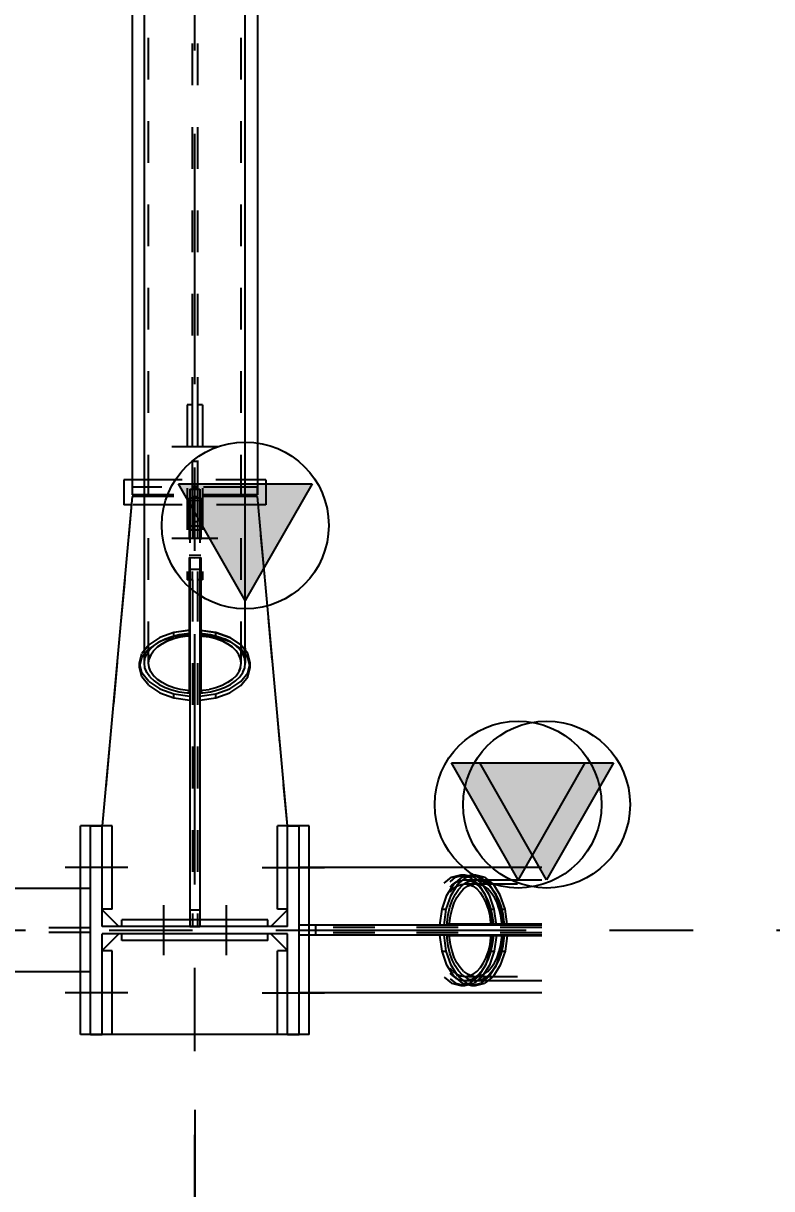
# Model space of a CAD drawing. Header units: millimetres. Extents: x 0 to 594, y 0 to 420.
# Drawn here: x 549.89 to 558.86, y 161.18 to 175.16 of the extents above; entities that cross this region are included whole.
import ezdxf

# ---------------------------------------------------------------- set-up
doc = ezdxf.new("R2010")
doc.units = ezdxf.units.MM
doc.header["$MEASUREMENT"] = 0
for name, pattern in [('XKITLINE00', [0]), ('XKITLINE02', [4, 2, -2]), ('XKITLINE03', [6, 3, -1, 1, -1]), ('XKITLINE04', [3, 0.5, -0.5, 0.5, -0.5, 0.5, -0.5])]:
    doc.linetypes.add(name, pattern=pattern)
for name, color, linetype in [('dimension', 7, 'Continuous'), ('grid', 7, 'Continuous'), ('part1', 7, 'Continuous')]:
    doc.layers.add(name, color=color, linetype=linetype)
doc.styles.add('STYLE_1', font='arial.ttf', dxfattribs={"height": 0.2})

# ---------------------------------------------------------------- blocks, each defined once
blk = doc.blocks.new('*D3196')
at = {"layer": 'dimension', "color": 1, "linetype": 'XKITLINE00'}
for p, q in [((1705.377, 1704.627), (1705.377, 1693.638)), ((1718.377, 1701.281), (1718.377, 1693.638)), ((1705.999, 1696.02), (1704.755, 1694.776)), ((1718.999, 1696.02), (1717.755, 1694.776)), ((1705.377, 1695.398), (1718.377, 1695.398))]:
    blk.add_line(p, q, dxfattribs=at)
at = {"layer": 'dimension', "color": 1, "style": 'STYLE_1', "width": 0.9}
blk.add_text('1300', height=2.2, dxfattribs=at).set_placement((1708.614, 1696.438))
blk = doc.blocks.new('*D3197')
at = {"layer": 'grid', "color": 4, "linetype": 'XKITLINE03'}
blk.add_line((1718.377, 1691.981), (1718.377, 1751.123), dxfattribs=at)
blk = doc.blocks.new('*D3198')
at = {"layer": 'grid', "color": 4, "linetype": 'XKITLINE03'}
blk.add_line((1677.349, 1703.434), (1732.535, 1703.434), dxfattribs=at)
blk = doc.blocks.new('*D3201')
at = {"layer": 'part1', "color": 2, "linetype": 'XKITLINE04'}
for p, q in [((1717.127, 1704.684), (1717.267, 1704.684)), ((1717.127, 1702.184), (1717.127, 1704.684)), ((1717.267, 1703.479), (1717.267, 1704.684)), ((1719.487, 1703.479), (1719.487, 1704.684)), ((1719.487, 1704.684), (1719.627, 1704.684)), ((1719.627, 1702.184), (1719.627, 1704.684)), ((1719.487, 1703.479), (1717.267, 1703.479)), ((1717.267, 1702.184), (1717.267, 1703.389)), ((1719.487, 1703.389), (1717.267, 1703.389)), ((1719.487, 1702.184), (1719.487, 1703.389)), ((1717.127, 1702.184), (1717.267, 1702.184)), ((1719.487, 1702.184), (1719.627, 1702.184))]:
    blk.add_line(p, q, dxfattribs=at)
blk = doc.blocks.new('*D3235')
at = {"layer": 'part1', "color": 2, "linetype": 'XKITLINE04'}
for p, q in [((1717.627, 1734.464), (1717.627, 1708.654)), ((1719.127, 1734.374), (1719.127, 1708.744)), ((1718.345, 1734.064), (1718.345, 1708.734)), ((1718.41, 1734.064), (1718.41, 1708.734)), ((1718.41, 1709.054), (1718.345, 1709.054)), ((1718.982, 1708.744), (1717.772, 1708.744)), ((1718.41, 1708.754), (1718.345, 1708.754)), ((1718.41, 1708.734), (1718.345, 1708.734)), ((1719.127, 1708.734), (1719.127, 1708.744)), ((1719.127, 1708.654), (1719.127, 1708.734)), ((1719.127, 1708.654), (1717.627, 1708.654)), ((1718.982, 1708.654), (1718.41, 1708.654))]:
    blk.add_line(p, q, dxfattribs=at)
at = {"layer": 'part1', "color": 0, "linetype": 'XKITLINE00'}
for p, q in [((1717.627, 1734.464), (1717.627, 1708.654)), ((1719.127, 1734.464), (1719.127, 1708.654)), ((1717.772, 1708.744), (1717.627, 1708.744)), ((1719.127, 1708.744), (1718.982, 1708.744)), ((1717.772, 1708.654), (1717.627, 1708.654)), ((1719.127, 1708.654), (1718.982, 1708.654))]:
    blk.add_line(p, q, dxfattribs=at)
blk = doc.blocks.new('*D3236')
at = {"layer": 'part1', "color": 0, "linetype": 'XKITLINE00'}
for p, q in [((1718.102, 1719.888), (1718.19, 1719.949)), ((1718.19, 1719.949), (1718.282, 1719.986)), ((1718.206, 1719.869), (1718.29, 1719.903)), ((1718.282, 1719.986), (1718.377, 1719.999)), ((1718.29, 1719.903), (1718.377, 1719.915)), ((1718.377, 1719.999), (1718.472, 1719.986)), ((1718.377, 1719.915), (1718.464, 1719.903)), ((1718.464, 1719.903), (1718.549, 1719.869)), ((1718.472, 1719.986), (1718.564, 1719.949)), ((1718.564, 1719.949), (1718.652, 1719.888)), ((1717.949, 1719.701), (1718.021, 1719.805)), ((1718.021, 1719.805), (1718.102, 1719.888)), ((1718.051, 1719.737), (1718.125, 1719.813)), ((1718.125, 1719.813), (1718.206, 1719.869)), ((1718.549, 1719.869), (1718.629, 1719.813)), ((1718.703, 1719.737), (1718.629, 1719.813)), ((1718.733, 1719.805), (1718.652, 1719.888)), ((1718.805, 1719.701), (1718.733, 1719.805)), ((1717.888, 1719.58), (1717.949, 1719.701)), ((1717.928, 1719.53), (1717.985, 1719.641)), ((1717.985, 1719.641), (1718.051, 1719.737)), ((1718.769, 1719.641), (1718.703, 1719.737)), ((1718.826, 1719.53), (1718.769, 1719.641)), ((1718.866, 1719.58), (1718.805, 1719.701)), ((1717.838, 1719.443), (1717.888, 1719.58)), ((1717.883, 1719.405), (1717.928, 1719.53)), ((1718.872, 1719.405), (1718.826, 1719.53)), ((1718.916, 1719.443), (1718.866, 1719.58)), ((1717.802, 1719.296), (1717.838, 1719.443)), ((1717.849, 1719.27), (1717.883, 1719.405)), ((1718.905, 1719.27), (1718.872, 1719.405)), ((1718.952, 1719.296), (1718.916, 1719.443)), ((1717.779, 1719.141), (1717.802, 1719.296)), ((1717.829, 1719.128), (1717.849, 1719.27)), ((1718.925, 1719.128), (1718.905, 1719.27)), ((1718.975, 1719.141), (1718.952, 1719.296)), ((1717.772, 1718.982), (1717.779, 1719.141)), ((1717.822, 1718.982), (1717.829, 1719.128)), ((1718.932, 1718.982), (1718.925, 1719.128)), ((1718.982, 1718.982), (1718.975, 1719.141)), ((1717.772, 1706.635), (1717.772, 1718.982)), ((1717.779, 1718.822), (1717.772, 1718.982)), ((1717.829, 1718.836), (1717.822, 1718.982)), ((1718.925, 1718.836), (1718.932, 1718.982)), ((1718.975, 1718.822), (1718.982, 1718.982)), ((1718.982, 1706.635), (1718.982, 1718.982)), ((1717.802, 1718.667), (1717.779, 1718.822)), ((1717.849, 1718.693), (1717.829, 1718.836)), ((1718.905, 1718.693), (1718.925, 1718.836)), ((1718.952, 1718.667), (1718.975, 1718.822)), ((1717.838, 1718.52), (1717.802, 1718.667)), ((1717.883, 1718.558), (1717.849, 1718.693)), ((1718.872, 1718.558), (1718.905, 1718.693)), ((1718.916, 1718.52), (1718.952, 1718.667)), ((1717.888, 1718.384), (1717.838, 1718.52)), ((1717.928, 1718.433), (1717.883, 1718.558)), ((1718.982, 1717.227), (1718.182, 1718.627)), ((1718.182, 1718.627), (1719.782, 1718.627)), ((1718.826, 1718.433), (1718.872, 1718.558)), ((1718.866, 1718.384), (1718.916, 1718.52)), ((1719.782, 1718.627), (1718.982, 1717.227)), ((1717.949, 1718.262), (1717.888, 1718.384)), ((1717.985, 1718.322), (1717.928, 1718.433)), ((1718.769, 1718.322), (1718.826, 1718.433)), ((1718.805, 1718.262), (1718.866, 1718.384)), ((1718.021, 1718.158), (1717.949, 1718.262)), ((1718.051, 1718.226), (1717.985, 1718.322)), ((1718.125, 1718.15), (1718.051, 1718.226)), ((1718.629, 1718.15), (1718.703, 1718.226)), ((1718.703, 1718.226), (1718.769, 1718.322)), ((1718.733, 1718.158), (1718.805, 1718.262)), ((1718.102, 1718.075), (1718.021, 1718.158)), ((1718.125, 1718.15), (1718.206, 1718.094)), ((1718.206, 1718.094), (1718.29, 1718.06)), ((1718.464, 1718.06), (1718.549, 1718.094)), ((1718.549, 1718.094), (1718.629, 1718.15)), ((1718.652, 1718.075), (1718.733, 1718.158)), ((1718.102, 1718.075), (1718.19, 1718.014)), ((1718.19, 1718.014), (1718.282, 1717.977)), ((1718.282, 1717.977), (1718.377, 1717.964)), ((1718.29, 1718.06), (1718.377, 1718.048)), ((1718.377, 1718.048), (1718.464, 1718.06)), ((1718.377, 1717.964), (1718.472, 1717.977)), ((1718.472, 1717.977), (1718.564, 1718.014)), ((1718.564, 1718.014), (1718.652, 1718.075)), ((1718.307, 1707.903), (1718.377, 1707.899)), ((1718.307, 1707.903), (1718.307, 1706.279)), ((1718.377, 1707.899), (1718.447, 1707.903)), ((1718.447, 1707.903), (1718.447, 1706.279)), ((1717.779, 1706.579), (1717.772, 1706.635)), ((1718.975, 1706.579), (1718.982, 1706.635)), ((1717.802, 1706.524), (1717.779, 1706.579)), ((1717.838, 1706.472), (1717.802, 1706.524)), ((1718.916, 1706.472), (1718.952, 1706.524)), ((1718.952, 1706.524), (1718.975, 1706.579)), ((1717.838, 1706.472), (1717.888, 1706.424)), ((1717.888, 1706.424), (1717.949, 1706.381)), ((1717.949, 1706.381), (1718.021, 1706.344)), ((1718.021, 1706.344), (1718.102, 1706.315)), ((1718.652, 1706.315), (1718.733, 1706.344)), ((1718.733, 1706.344), (1718.805, 1706.381)), ((1718.805, 1706.381), (1718.866, 1706.424)), ((1718.866, 1706.424), (1718.916, 1706.472)), ((1718.102, 1706.315), (1718.19, 1706.293)), ((1718.19, 1706.293), (1718.282, 1706.28)), ((1718.282, 1706.28), (1718.307, 1706.279)), ((1718.447, 1706.279), (1718.472, 1706.28)), ((1718.472, 1706.28), (1718.564, 1706.293)), ((1718.564, 1706.293), (1718.652, 1706.315))]:
    blk.add_line(p, q, dxfattribs=at)
at = {"layer": 'part1', "color": 2, "linetype": 'XKITLINE04'}
for p, q in [((1717.822, 1706.635), (1717.822, 1718.982)), ((1718.932, 1706.635), (1718.932, 1718.982)), ((1718.307, 1708.616), (1718.377, 1708.619)), ((1718.307, 1708.616), (1718.307, 1707.903)), ((1718.307, 1708.586), (1718.377, 1708.589)), ((1718.377, 1708.619), (1718.447, 1708.616)), ((1718.377, 1708.589), (1718.447, 1708.586)), ((1718.447, 1708.616), (1718.447, 1707.903)), ((1718.307, 1707.932), (1718.377, 1707.929)), ((1718.377, 1707.929), (1718.447, 1707.932)), ((1717.949, 1706.89), (1718.021, 1706.926)), ((1718.051, 1706.902), (1717.985, 1706.868)), ((1718.021, 1706.926), (1718.102, 1706.956)), ((1718.125, 1706.929), (1718.051, 1706.902)), ((1718.102, 1706.956), (1718.19, 1706.977)), ((1718.206, 1706.949), (1718.125, 1706.929)), ((1718.19, 1706.977), (1718.282, 1706.99)), ((1718.29, 1706.961), (1718.206, 1706.949)), ((1718.282, 1706.99), (1718.307, 1706.992)), ((1718.29, 1706.961), (1718.307, 1706.962)), ((1718.447, 1706.992), (1718.472, 1706.99)), ((1718.447, 1706.962), (1718.464, 1706.961)), ((1718.464, 1706.961), (1718.472, 1706.96)), ((1718.472, 1706.99), (1718.564, 1706.977)), ((1718.472, 1706.96), (1718.549, 1706.949)), ((1718.629, 1706.929), (1718.549, 1706.949)), ((1718.564, 1706.977), (1718.652, 1706.956)), ((1718.703, 1706.902), (1718.629, 1706.929)), ((1718.652, 1706.956), (1718.733, 1706.926)), ((1718.769, 1706.868), (1718.703, 1706.902)), ((1718.733, 1706.926), (1718.805, 1706.89)), ((1717.838, 1706.798), (1717.802, 1706.746)), ((1717.888, 1706.847), (1717.838, 1706.798)), ((1717.849, 1706.737), (1717.883, 1706.785)), ((1717.883, 1706.785), (1717.888, 1706.79)), ((1717.888, 1706.847), (1717.949, 1706.89)), ((1717.888, 1706.79), (1717.928, 1706.829)), ((1717.985, 1706.868), (1717.928, 1706.829)), ((1718.826, 1706.829), (1718.769, 1706.868)), ((1718.805, 1706.89), (1718.866, 1706.847)), ((1718.872, 1706.785), (1718.826, 1706.829)), ((1718.866, 1706.847), (1718.916, 1706.798)), ((1718.905, 1706.737), (1718.872, 1706.785)), ((1718.952, 1706.746), (1718.916, 1706.798)), ((1717.772, 1706.635), (1717.779, 1706.691)), ((1717.779, 1706.691), (1717.802, 1706.746)), ((1717.822, 1706.635), (1717.829, 1706.687)), ((1717.829, 1706.583), (1717.822, 1706.635)), ((1717.849, 1706.737), (1717.829, 1706.687)), ((1718.925, 1706.687), (1718.905, 1706.737)), ((1718.932, 1706.635), (1718.925, 1706.687)), ((1718.925, 1706.583), (1718.932, 1706.635)), ((1718.975, 1706.691), (1718.952, 1706.746)), ((1718.982, 1706.635), (1718.975, 1706.691)), ((1717.849, 1706.533), (1717.829, 1706.583)), ((1717.883, 1706.485), (1717.849, 1706.533)), ((1717.883, 1706.485), (1717.888, 1706.48)), ((1718.872, 1706.485), (1718.826, 1706.441)), ((1718.872, 1706.485), (1718.905, 1706.533)), ((1718.925, 1706.583), (1718.905, 1706.533)), ((1717.888, 1706.48), (1717.928, 1706.441)), ((1717.985, 1706.402), (1717.928, 1706.441)), ((1718.051, 1706.368), (1717.985, 1706.402)), ((1718.125, 1706.341), (1718.051, 1706.368)), ((1718.703, 1706.368), (1718.629, 1706.341)), ((1718.769, 1706.402), (1718.703, 1706.368)), ((1718.826, 1706.441), (1718.769, 1706.402)), ((1718.206, 1706.321), (1718.125, 1706.341)), ((1718.29, 1706.309), (1718.206, 1706.321)), ((1718.29, 1706.309), (1718.307, 1706.308)), ((1718.447, 1706.308), (1718.464, 1706.309)), ((1718.464, 1706.309), (1718.472, 1706.31)), ((1718.472, 1706.31), (1718.549, 1706.321)), ((1718.629, 1706.341), (1718.549, 1706.321))]:
    blk.add_line(p, q, dxfattribs=at)
at = {"layer": 'part1', "color": 0, "linetype": 'XKITLINE00'}
blk.add_circle((1718.982, 1718.127), 1, dxfattribs=at)
at = {"layer": 'part1', "color": 0}
blk.add_solid([(1718.182, 1718.627), (1719.782, 1718.627), (1718.182, 1718.627), (1718.982, 1717.227)], dxfattribs=at)
blk = doc.blocks.new('*D3237')
at = {"layer": 'part1', "color": 0, "linetype": 'XKITLINE00'}
for p, q in [((1718.982, 1707.387), (1718.182, 1708.787)), ((1718.182, 1708.787), (1719.782, 1708.787)), ((1719.782, 1708.787), (1718.982, 1707.387))]:
    blk.add_line(p, q, dxfattribs=at)
at = {"layer": 'part1', "color": 2, "linetype": 'XKITLINE04'}
for p, q in [((1718.307, 1707.822), (1718.307, 1706.962)), ((1718.447, 1707.822), (1718.447, 1706.962)), ((1717.949, 1706.89), (1718.021, 1706.926)), ((1717.985, 1706.868), (1718.051, 1706.902)), ((1718.021, 1706.926), (1718.102, 1706.956)), ((1718.051, 1706.902), (1718.125, 1706.929)), ((1718.102, 1706.956), (1718.19, 1706.977)), ((1718.125, 1706.929), (1718.206, 1706.949)), ((1718.19, 1706.977), (1718.282, 1706.99)), ((1718.206, 1706.949), (1718.29, 1706.961)), ((1718.282, 1706.99), (1718.307, 1706.992)), ((1718.29, 1706.961), (1718.307, 1706.962)), ((1718.447, 1706.992), (1718.472, 1706.99)), ((1718.447, 1706.962), (1718.464, 1706.961)), ((1718.464, 1706.961), (1718.549, 1706.949)), ((1718.472, 1706.99), (1718.564, 1706.977)), ((1718.549, 1706.949), (1718.629, 1706.929)), ((1718.564, 1706.977), (1718.652, 1706.956)), ((1718.629, 1706.929), (1718.703, 1706.902)), ((1718.652, 1706.956), (1718.733, 1706.926)), ((1718.703, 1706.902), (1718.769, 1706.868)), ((1718.805, 1706.89), (1718.733, 1706.926)), ((1717.772, 1706.635), (1717.772, 1706.814)), ((1717.838, 1706.798), (1717.802, 1706.746)), ((1717.822, 1706.635), (1717.822, 1706.814)), ((1717.888, 1706.847), (1717.838, 1706.798)), ((1717.849, 1706.737), (1717.883, 1706.785)), ((1717.883, 1706.785), (1717.928, 1706.829)), ((1717.888, 1706.847), (1717.949, 1706.89)), ((1717.928, 1706.829), (1717.985, 1706.868)), ((1718.769, 1706.868), (1718.826, 1706.829)), ((1718.805, 1706.89), (1718.866, 1706.847)), ((1718.826, 1706.829), (1718.872, 1706.785)), ((1718.866, 1706.847), (1718.916, 1706.798)), ((1718.905, 1706.737), (1718.872, 1706.785)), ((1718.952, 1706.746), (1718.916, 1706.798)), ((1718.932, 1706.635), (1718.932, 1706.814)), ((1718.982, 1706.814), (1718.982, 1706.635)), ((1717.772, 1706.635), (1717.779, 1706.691)), ((1717.779, 1706.579), (1717.772, 1706.635)), ((1717.779, 1706.691), (1717.802, 1706.746)), ((1717.822, 1706.635), (1717.829, 1706.687)), ((1717.829, 1706.583), (1717.822, 1706.635)), ((1717.829, 1706.687), (1717.849, 1706.737)), ((1718.925, 1706.687), (1718.905, 1706.737)), ((1718.932, 1706.635), (1718.925, 1706.687)), ((1718.925, 1706.583), (1718.932, 1706.635)), ((1718.975, 1706.691), (1718.952, 1706.746)), ((1718.982, 1706.635), (1718.975, 1706.691)), ((1718.975, 1706.579), (1718.982, 1706.635)), ((1717.796, 1706.538), (1717.779, 1706.579)), ((1717.847, 1706.538), (1717.829, 1706.583)), ((1718.907, 1706.538), (1718.925, 1706.583)), ((1718.958, 1706.538), (1718.975, 1706.579))]:
    blk.add_line(p, q, dxfattribs=at)
at = {"layer": 'part1', "color": 0, "linetype": 'XKITLINE00'}
blk.add_circle((1718.982, 1708.287), 1, dxfattribs=at)
at = {"layer": 'part1', "color": 0}
blk.add_solid([(1718.182, 1708.787), (1719.782, 1708.787), (1718.182, 1708.787), (1718.982, 1707.387)], dxfattribs=at)
blk = doc.blocks.new('*D3256')
at = {"layer": 'part1', "color": 0, "linetype": 'XKITLINE00'}
for p, q in [((1715.127, 1702.934), (1715.127, 1703.934)), ((1717.007, 1703.934), (1715.127, 1703.934)), ((1717.007, 1702.934), (1715.127, 1702.934))]:
    blk.add_line(p, q, dxfattribs=at)
at = {"layer": 'part1', "color": 2, "linetype": 'XKITLINE04'}
for p, q in [((1717.127, 1703.934), (1717.007, 1703.934)), ((1717.127, 1702.934), (1717.127, 1703.934)), ((1717.127, 1703.461), (1715.127, 1703.461)), ((1715.427, 1703.406), (1715.427, 1703.461)), ((1717.127, 1703.406), (1715.127, 1703.406)), ((1717.127, 1702.934), (1715.427, 1702.934))]:
    blk.add_line(p, q, dxfattribs=at)
blk = doc.blocks.new('*D3272')
at = {"layer": 'part1', "color": 2, "linetype": 'XKITLINE04'}
for p, q in [((1717.467, 1703.389), (1717.267, 1703.189)), ((1719.287, 1703.389), (1717.467, 1703.389)), ((1719.487, 1703.189), (1719.287, 1703.389)), ((1717.267, 1702.184), (1717.267, 1703.189)), ((1719.487, 1702.184), (1719.487, 1703.189)), ((1719.487, 1702.184), (1717.267, 1702.184))]:
    blk.add_line(p, q, dxfattribs=at)
blk = doc.blocks.new('*D3273')
at = {"layer": 'part1', "color": 2, "linetype": 'XKITLINE04'}
for p, q in [((1717.467, 1703.389), (1717.267, 1703.189)), ((1719.287, 1703.389), (1717.467, 1703.389)), ((1719.487, 1703.189), (1719.287, 1703.389)), ((1717.267, 1702.184), (1717.267, 1703.189)), ((1719.487, 1702.184), (1719.487, 1703.189)), ((1719.487, 1702.184), (1717.267, 1702.184))]:
    blk.add_line(p, q, dxfattribs=at)
blk = doc.blocks.new('*D3274')
at = {"layer": 'part1', "color": 0, "linetype": 'XKITLINE00'}
for p, q in [((1717.527, 1708.834), (1717.527, 1708.534)), ((1717.627, 1708.834), (1717.527, 1708.834)), ((1719.227, 1708.834), (1719.127, 1708.834)), ((1719.227, 1708.834), (1719.227, 1708.534)), ((1717.618, 1708.534), (1717.527, 1708.534)), ((1719.227, 1708.534), (1719.136, 1708.534))]:
    blk.add_line(p, q, dxfattribs=at)
at = {"layer": 'part1', "color": 2, "linetype": 'XKITLINE04'}
for p, q in [((1719.127, 1708.834), (1717.627, 1708.834)), ((1719.136, 1708.534), (1717.618, 1708.534))]:
    blk.add_line(p, q, dxfattribs=at)
blk = doc.blocks.new('*D3275')
at = {"layer": 'part1', "color": 2, "linetype": 'XKITLINE04'}
for p, q in [((1717.527, 1708.834), (1717.527, 1708.534)), ((1719.227, 1708.834), (1717.527, 1708.834)), ((1719.227, 1708.834), (1719.227, 1708.534)), ((1719.227, 1708.534), (1717.527, 1708.534))]:
    blk.add_line(p, q, dxfattribs=at)
blk = doc.blocks.new('*D3276')
at = {"layer": 'part1', "color": 0, "linetype": 'XKITLINE00'}
for p, q in [((1717.627, 1708.634), (1717.267, 1704.684)), ((1717.772, 1708.634), (1717.627, 1708.634)), ((1719.127, 1708.634), (1718.982, 1708.634)), ((1719.487, 1704.684), (1719.127, 1708.634)), ((1717.467, 1703.479), (1717.267, 1703.679)), ((1719.487, 1703.679), (1719.287, 1703.479))]:
    blk.add_line(p, q, dxfattribs=at)
at = {"layer": 'part1', "color": 2, "linetype": 'XKITLINE04'}
for p, q in [((1718.982, 1708.634), (1717.772, 1708.634)), ((1717.267, 1703.679), (1717.267, 1704.684)), ((1719.487, 1703.679), (1719.487, 1704.684)), ((1719.287, 1703.479), (1717.467, 1703.479))]:
    blk.add_line(p, q, dxfattribs=at)
blk = doc.blocks.new('*D3277')
at = {"layer": 'part1', "color": 2, "linetype": 'XKITLINE04'}
for p, q in [((1717.627, 1708.634), (1717.267, 1704.684)), ((1719.127, 1708.634), (1717.627, 1708.634)), ((1719.487, 1704.684), (1719.127, 1708.634)), ((1717.267, 1703.679), (1717.267, 1704.684)), ((1719.487, 1703.679), (1719.487, 1704.684)), ((1717.467, 1703.479), (1717.267, 1703.679)), ((1719.487, 1703.679), (1719.287, 1703.479)), ((1719.287, 1703.479), (1717.467, 1703.479))]:
    blk.add_line(p, q, dxfattribs=at)
blk = doc.blocks.new('*D3278')
at = {"layer": 'part1', "color": 2, "linetype": 'XKITLINE04'}
for p, q in [((1718.347, 1708.634), (1718.347, 1703.479)), ((1718.347, 1708.634), (1718.407, 1708.634)), ((1718.347, 1708.634), (1718.407, 1708.634)), ((1718.407, 1708.634), (1718.407, 1703.479)), ((1718.347, 1708.334), (1718.407, 1708.334)), ((1718.347, 1708.334), (1718.407, 1708.334)), ((1718.347, 1703.679), (1718.407, 1703.679)), ((1718.347, 1703.679), (1718.407, 1703.679)), ((1718.347, 1703.479), (1718.407, 1703.479)), ((1718.347, 1703.479), (1718.407, 1703.479))]:
    blk.add_line(p, q, dxfattribs=at)
blk = doc.blocks.new('*D3279')
at = {"layer": 'part1', "color": 0, "linetype": 'XKITLINE02'}
blk.add_line((1718.102, 1709.234), (1718.652, 1709.234), dxfattribs=at)
blk.add_line((1718.102, 1709.234), (1718.652, 1709.234), dxfattribs=at)
blk.add_line((1718.102, 1709.234), (1718.652, 1709.234), dxfattribs=at)
blk = doc.blocks.new('*D3280')
at = {"layer": 'part1', "color": 0, "linetype": 'XKITLINE02'}
blk.add_line((1718.102, 1708.134), (1718.652, 1708.134), dxfattribs=at)
blk.add_line((1718.102, 1708.134), (1718.652, 1708.134), dxfattribs=at)
blk.add_line((1718.102, 1708.134), (1718.652, 1708.134), dxfattribs=at)
blk = doc.blocks.new('*D3281')
at = {"layer": 'part1', "color": 2, "linetype": 'XKITLINE04'}
for p, q in [((1718.285, 1709.734), (1718.285, 1707.634)), ((1718.345, 1709.734), (1718.285, 1709.734)), ((1718.345, 1709.734), (1718.345, 1707.634)), ((1718.345, 1707.634), (1718.285, 1707.634))]:
    blk.add_line(p, q, dxfattribs=at)
blk = doc.blocks.new('*D3282')
at = {"layer": 'part1', "color": 2, "linetype": 'XKITLINE04'}
for p, q in [((1718.41, 1709.734), (1718.41, 1707.634)), ((1718.47, 1709.734), (1718.41, 1709.734)), ((1718.47, 1709.734), (1718.47, 1707.634)), ((1718.47, 1707.634), (1718.41, 1707.634))]:
    blk.add_line(p, q, dxfattribs=at)
blk = doc.blocks.new('*D3298')
at = {"layer": 'part1', "color": 0, "linetype": 'XKITLINE00'}
for p, q in [((1722.252, 1704.039), (1721.452, 1705.439)), ((1721.452, 1705.439), (1723.052, 1705.439)), ((1723.052, 1705.439), (1722.252, 1704.039))]:
    blk.add_line(p, q, dxfattribs=at)
at = {"layer": 'part1', "color": 2, "linetype": 'XKITLINE04'}
for p, q in [((1721.438, 1703.952), (1721.457, 1703.973)), ((1721.457, 1703.973), (1721.507, 1704.009)), ((1721.507, 1704.009), (1721.56, 1704.031)), ((1721.516, 1703.961), (1721.564, 1703.982)), ((1721.56, 1704.031), (1721.614, 1704.039)), ((1721.564, 1703.982), (1721.614, 1703.989)), ((1721.614, 1704.039), (1721.668, 1704.031)), ((1721.614, 1704.039), (1721.978, 1704.039)), ((1721.614, 1703.989), (1721.978, 1703.989)), ((1721.614, 1703.989), (1721.663, 1703.982)), ((1721.663, 1703.982), (1721.712, 1703.961)), ((1721.668, 1704.031), (1721.72, 1704.009)), ((1721.77, 1703.973), (1721.72, 1704.009)), ((1721.817, 1703.923), (1721.77, 1703.973)), ((1721.438, 1703.894), (1721.47, 1703.928)), ((1721.47, 1703.928), (1721.516, 1703.961)), ((1721.712, 1703.961), (1721.757, 1703.928)), ((1721.8, 1703.883), (1721.757, 1703.928)), ((1721.838, 1703.826), (1721.8, 1703.883)), ((1721.858, 1703.861), (1721.817, 1703.923)), ((1721.893, 1703.789), (1721.858, 1703.861)), ((1721.87, 1703.76), (1721.838, 1703.826)), ((1721.896, 1703.685), (1721.87, 1703.76)), ((1721.921, 1703.708), (1721.893, 1703.789)), ((1721.942, 1703.62), (1721.921, 1703.708)), ((1721.915, 1703.605), (1721.896, 1703.685)), ((1721.926, 1703.52), (1721.915, 1703.605)), ((1721.955, 1703.528), (1721.942, 1703.62)), ((1721.927, 1703.504), (1721.926, 1703.52)), ((1722.535, 1703.504), (1721.927, 1703.504)), ((1721.956, 1703.504), (1721.955, 1703.528)), ((1721.915, 1703.262), (1721.926, 1703.347)), ((1721.926, 1703.347), (1721.927, 1703.364)), ((1722.535, 1703.364), (1721.927, 1703.364)), ((1721.942, 1703.247), (1721.955, 1703.339)), ((1721.955, 1703.339), (1721.956, 1703.364)), ((1721.87, 1703.107), (1721.896, 1703.182)), ((1721.893, 1703.078), (1721.921, 1703.159)), ((1721.896, 1703.182), (1721.915, 1703.262)), ((1721.921, 1703.159), (1721.942, 1703.247)), ((1721.8, 1702.985), (1721.838, 1703.041)), ((1721.817, 1702.944), (1721.858, 1703.006)), ((1721.838, 1703.041), (1721.87, 1703.107)), ((1721.858, 1703.006), (1721.893, 1703.078)), ((1721.47, 1702.939), (1721.438, 1702.973)), ((1721.457, 1702.894), (1721.438, 1702.915)), ((1721.457, 1702.894), (1721.507, 1702.858)), ((1721.47, 1702.939), (1721.516, 1702.906)), ((1721.507, 1702.858), (1721.56, 1702.836)), ((1721.516, 1702.906), (1721.564, 1702.885)), ((1721.564, 1702.885), (1721.614, 1702.879)), ((1721.614, 1702.879), (1721.663, 1702.885)), ((1721.614, 1702.879), (1721.978, 1702.879)), ((1721.663, 1702.885), (1721.712, 1702.906)), ((1721.668, 1702.836), (1721.72, 1702.858)), ((1721.712, 1702.906), (1721.757, 1702.939)), ((1721.77, 1702.894), (1721.72, 1702.858)), ((1721.757, 1702.939), (1721.8, 1702.985)), ((1721.77, 1702.894), (1721.817, 1702.944)), ((1721.56, 1702.836), (1721.614, 1702.829)), ((1721.614, 1702.829), (1721.668, 1702.836)), ((1721.614, 1702.829), (1721.978, 1702.829))]:
    blk.add_line(p, q, dxfattribs=at)
at = {"layer": 'part1', "color": 0, "linetype": 'XKITLINE00'}
blk.add_circle((1722.252, 1704.939), 1, dxfattribs=at)
at = {"layer": 'part1', "color": 0}
blk.add_solid([(1721.452, 1705.439), (1723.052, 1705.439), (1721.452, 1705.439), (1722.252, 1704.039)], dxfattribs=at)
blk = doc.blocks.new('*D3299')
at = {"layer": 'part1', "color": 0, "linetype": 'XKITLINE00'}
for p, q in [((1722.594, 1704.039), (1721.794, 1705.439)), ((1721.794, 1705.439), (1723.394, 1705.439)), ((1723.394, 1705.439), (1722.594, 1704.039)), ((1721.539, 1703.923), (1721.586, 1703.973)), ((1721.586, 1703.973), (1721.636, 1704.009)), ((1721.636, 1704.009), (1721.689, 1704.031)), ((1721.689, 1704.031), (1721.743, 1704.039)), ((1721.743, 1704.039), (1722.535, 1704.039)), ((1721.463, 1703.789), (1721.498, 1703.861)), ((1721.498, 1703.861), (1721.539, 1703.923)), ((1721.414, 1703.62), (1721.435, 1703.708)), ((1721.435, 1703.708), (1721.463, 1703.789)), ((1721.401, 1703.528), (1721.414, 1703.62)), ((1721.4, 1703.504), (1721.401, 1703.528)), ((1722.535, 1703.504), (1721.4, 1703.504)), ((1721.401, 1703.339), (1721.4, 1703.364)), ((1722.535, 1703.364), (1721.4, 1703.364)), ((1721.414, 1703.247), (1721.401, 1703.339)), ((1721.435, 1703.159), (1721.414, 1703.247)), ((1721.463, 1703.078), (1721.435, 1703.159)), ((1721.498, 1703.006), (1721.463, 1703.078)), ((1721.539, 1702.944), (1721.498, 1703.006)), ((1721.586, 1702.894), (1721.539, 1702.944)), ((1721.586, 1702.894), (1721.636, 1702.858)), ((1721.636, 1702.858), (1721.689, 1702.836)), ((1721.689, 1702.836), (1721.743, 1702.829)), ((1721.743, 1702.829), (1722.535, 1702.829))]:
    blk.add_line(p, q, dxfattribs=at)
at = {"layer": 'part1', "color": 2, "linetype": 'XKITLINE04'}
for p, q in [((1721.645, 1703.961), (1721.693, 1703.982)), ((1721.693, 1703.982), (1721.743, 1703.989)), ((1721.743, 1704.039), (1721.797, 1704.031)), ((1721.743, 1703.989), (1722.535, 1703.989)), ((1721.743, 1703.989), (1721.793, 1703.982)), ((1721.841, 1703.961), (1721.793, 1703.982)), ((1721.797, 1704.031), (1721.85, 1704.009)), ((1721.9, 1703.973), (1721.85, 1704.009)), ((1721.946, 1703.923), (1721.9, 1703.973)), ((1721.518, 1703.826), (1721.556, 1703.883)), ((1721.556, 1703.883), (1721.599, 1703.928)), ((1721.599, 1703.928), (1721.645, 1703.961)), ((1721.841, 1703.961), (1721.887, 1703.928)), ((1721.929, 1703.883), (1721.887, 1703.928)), ((1721.967, 1703.826), (1721.929, 1703.883)), ((1721.987, 1703.861), (1721.946, 1703.923)), ((1722.023, 1703.789), (1721.987, 1703.861)), ((1721.46, 1703.685), (1721.486, 1703.76)), ((1721.486, 1703.76), (1721.518, 1703.826)), ((1722, 1703.76), (1721.967, 1703.826)), ((1722.026, 1703.685), (1722, 1703.76)), ((1722.051, 1703.708), (1722.023, 1703.789)), ((1722.072, 1703.62), (1722.051, 1703.708)), ((1721.429, 1703.52), (1721.441, 1703.605)), ((1721.441, 1703.605), (1721.46, 1703.685)), ((1722.045, 1703.605), (1722.026, 1703.685)), ((1722.056, 1703.52), (1722.045, 1703.605)), ((1722.085, 1703.528), (1722.072, 1703.62)), ((1721.429, 1703.504), (1721.429, 1703.52)), ((1722.057, 1703.504), (1722.056, 1703.52)), ((1722.086, 1703.504), (1722.085, 1703.528)), ((1721.429, 1703.347), (1721.429, 1703.364)), ((1721.441, 1703.262), (1721.429, 1703.347)), ((1722.045, 1703.262), (1722.056, 1703.347)), ((1722.056, 1703.347), (1722.057, 1703.364)), ((1722.072, 1703.247), (1722.085, 1703.339)), ((1722.085, 1703.339), (1722.086, 1703.364)), ((1721.46, 1703.182), (1721.441, 1703.262)), ((1721.486, 1703.107), (1721.46, 1703.182)), ((1722, 1703.107), (1722.026, 1703.182)), ((1722.023, 1703.078), (1722.051, 1703.159)), ((1722.026, 1703.182), (1722.045, 1703.262)), ((1722.051, 1703.159), (1722.072, 1703.247)), ((1721.518, 1703.041), (1721.486, 1703.107)), ((1721.556, 1702.985), (1721.518, 1703.041)), ((1721.929, 1702.985), (1721.967, 1703.041)), ((1721.946, 1702.944), (1721.987, 1703.006)), ((1721.967, 1703.041), (1722, 1703.107)), ((1721.987, 1703.006), (1722.023, 1703.078)), ((1721.599, 1702.939), (1721.556, 1702.985)), ((1721.599, 1702.939), (1721.645, 1702.906)), ((1721.693, 1702.885), (1721.645, 1702.906)), ((1721.693, 1702.885), (1721.743, 1702.879)), ((1721.743, 1702.879), (1721.793, 1702.885)), ((1721.743, 1702.879), (1722.535, 1702.879)), ((1721.793, 1702.885), (1721.841, 1702.906)), ((1721.797, 1702.836), (1721.85, 1702.858)), ((1721.841, 1702.906), (1721.887, 1702.939)), ((1721.9, 1702.894), (1721.85, 1702.858)), ((1721.887, 1702.939), (1721.929, 1702.985)), ((1721.946, 1702.944), (1721.9, 1702.894)), ((1721.743, 1702.829), (1721.797, 1702.836))]:
    blk.add_line(p, q, dxfattribs=at)
at = {"layer": 'part1', "color": 0, "linetype": 'XKITLINE00'}
blk.add_circle((1722.594, 1704.939), 1, dxfattribs=at)
at = {"layer": 'part1', "color": 0}
blk.add_solid([(1721.794, 1705.439), (1723.394, 1705.439), (1721.794, 1705.439), (1722.594, 1704.039)], dxfattribs=at)
blk = doc.blocks.new('*D3300')
at = {"layer": 'part1', "color": 0, "linetype": 'XKITLINE00'}
for p, q in [((1717.467, 1703.389), (1717.267, 1703.189)), ((1719.487, 1703.189), (1719.287, 1703.389)), ((1719.367, 1702.184), (1717.387, 1702.184))]:
    blk.add_line(p, q, dxfattribs=at)
at = {"layer": 'part1', "color": 2, "linetype": 'XKITLINE04'}
for p, q in [((1719.287, 1703.389), (1717.467, 1703.389)), ((1717.267, 1702.184), (1717.267, 1703.189)), ((1719.487, 1702.184), (1719.487, 1703.189)), ((1719.487, 1702.184), (1717.267, 1702.184)), ((1717.387, 1702.184), (1717.267, 1702.184))]:
    blk.add_line(p, q, dxfattribs=at)
blk = doc.blocks.new('*D3301')
at = {"layer": 'part1', "color": 2, "linetype": 'XKITLINE04'}
for p, q in [((1719.627, 1703.374), (1719.627, 1703.494)), ((1719.747, 1703.494), (1719.627, 1703.494)), ((1719.627, 1703.374), (1719.627, 1703.494)), ((1719.827, 1703.374), (1719.827, 1703.494)), ((1719.747, 1703.374), (1719.627, 1703.374))]:
    blk.add_line(p, q, dxfattribs=at)
at = {"layer": 'part1', "color": 0, "linetype": 'XKITLINE00'}
for p, q in [((1722.535, 1703.494), (1719.747, 1703.494)), ((1722.535, 1703.374), (1719.747, 1703.374))]:
    blk.add_line(p, q, dxfattribs=at)
blk = doc.blocks.new('*D3302')
at = {"layer": 'part1', "color": 2, "linetype": 'XKITLINE04'}
for p, q in [((1719.627, 1702.684), (1719.627, 1704.184)), ((1719.747, 1704.184), (1719.627, 1704.184)), ((1722.535, 1703.466), (1719.627, 1703.466)), ((1722.535, 1703.401), (1719.627, 1703.401)), ((1719.747, 1702.684), (1719.627, 1702.684))]:
    blk.add_line(p, q, dxfattribs=at)
at = {"layer": 'part1', "color": 0, "linetype": 'XKITLINE00'}
for p, q in [((1722.535, 1704.184), (1719.747, 1704.184)), ((1722.535, 1702.684), (1719.747, 1702.684))]:
    blk.add_line(p, q, dxfattribs=at)
blk = doc.blocks.new('*D3303')
at = {"layer": 'part1', "color": 2, "linetype": 'XKITLINE04'}
for p, q in [((1721.365, 1703.996), (1721.454, 1704.07)), ((1721.438, 1704.015), (1721.503, 1704.07)), ((1721.454, 1704.07), (1721.565, 1704.099)), ((1721.503, 1704.07), (1721.614, 1704.099)), ((1721.565, 1704.099), (1721.675, 1704.07)), ((1721.565, 1704.099), (1721.614, 1704.099)), ((1721.614, 1704.099), (1721.724, 1704.07)), ((1721.776, 1703.985), (1721.675, 1704.07)), ((1721.825, 1703.985), (1721.724, 1704.07)), ((1721.859, 1703.853), (1721.776, 1703.985)), ((1721.908, 1703.853), (1721.825, 1703.985)), ((1721.916, 1703.684), (1721.859, 1703.853)), ((1721.965, 1703.684), (1721.908, 1703.853)), ((1721.942, 1703.494), (1721.916, 1703.684)), ((1721.916, 1703.684), (1721.965, 1703.684)), ((1721.991, 1703.494), (1721.965, 1703.684)), ((1721.991, 1703.494), (1721.365, 1703.494))]:
    blk.add_line(p, q, dxfattribs=at)
blk = doc.blocks.new('*D3304')
at = {"layer": 'part1', "color": 2, "linetype": 'XKITLINE04'}
for p, q in [((1721.991, 1703.374), (1721.365, 1703.374)), ((1721.942, 1703.374), (1721.916, 1703.183)), ((1721.991, 1703.374), (1721.965, 1703.183)), ((1721.916, 1703.183), (1721.859, 1703.014)), ((1721.965, 1703.183), (1721.908, 1703.014)), ((1721.916, 1703.183), (1721.965, 1703.183)), ((1721.859, 1703.014), (1721.776, 1702.882)), ((1721.908, 1703.014), (1721.825, 1702.882)), ((1721.365, 1702.872), (1721.454, 1702.797)), ((1721.438, 1702.852), (1721.503, 1702.797)), ((1721.776, 1702.882), (1721.675, 1702.797)), ((1721.825, 1702.882), (1721.724, 1702.797)), ((1721.454, 1702.797), (1721.565, 1702.769)), ((1721.503, 1702.797), (1721.614, 1702.769)), ((1721.565, 1702.769), (1721.675, 1702.797)), ((1721.565, 1702.769), (1721.614, 1702.769)), ((1721.614, 1702.769), (1721.724, 1702.797))]:
    blk.add_line(p, q, dxfattribs=at)
blk = doc.blocks.new('*D3305')
at = {"layer": 'part1', "color": 2, "linetype": 'XKITLINE04'}
for p, q in [((1722.535, 1703.494), (1719.627, 1703.494)), ((1719.627, 1703.374), (1719.627, 1703.494)), ((1719.827, 1703.374), (1719.827, 1703.494)), ((1722.535, 1703.374), (1719.627, 1703.374))]:
    blk.add_line(p, q, dxfattribs=at)
blk = doc.blocks.new('*D3306')
at = {"layer": 'part1', "color": 0, "linetype": 'XKITLINE00'}
for p, q in [((1721.399, 1703.853), (1721.481, 1703.985)), ((1721.448, 1703.853), (1721.531, 1703.985)), ((1721.481, 1703.985), (1721.583, 1704.07)), ((1721.531, 1703.985), (1721.632, 1704.07)), ((1721.583, 1704.07), (1721.694, 1704.099)), ((1721.632, 1704.07), (1721.743, 1704.099)), ((1721.694, 1704.099), (1721.743, 1704.099)), ((1721.743, 1704.099), (1721.854, 1704.07)), ((1721.891, 1704.039), (1721.854, 1704.07)), ((1721.341, 1703.684), (1721.399, 1703.853)), ((1721.391, 1703.684), (1721.448, 1703.853)), ((1721.315, 1703.494), (1721.341, 1703.684)), ((1721.341, 1703.684), (1721.391, 1703.684)), ((1721.364, 1703.494), (1721.391, 1703.684)), ((1722.122, 1703.494), (1722.12, 1703.504))]:
    blk.add_line(p, q, dxfattribs=at)
at = {"layer": 'part1', "color": 2, "linetype": 'XKITLINE04'}
for p, q in [((1721.694, 1704.099), (1721.805, 1704.07)), ((1721.906, 1703.985), (1721.805, 1704.07)), ((1721.955, 1703.985), (1721.891, 1704.039)), ((1721.989, 1703.853), (1721.906, 1703.985)), ((1722.038, 1703.853), (1721.955, 1703.985)), ((1722.046, 1703.684), (1721.989, 1703.853)), ((1722.095, 1703.684), (1722.038, 1703.853)), ((1722.046, 1703.684), (1722.095, 1703.684)), ((1722.072, 1703.494), (1722.046, 1703.684)), ((1722.12, 1703.504), (1722.095, 1703.684)), ((1722.122, 1703.494), (1721.315, 1703.494))]:
    blk.add_line(p, q, dxfattribs=at)
blk = doc.blocks.new('*D3307')
at = {"layer": 'part1', "color": 0, "linetype": 'XKITLINE00'}
for p, q in [((1721.341, 1703.183), (1721.315, 1703.374)), ((1721.391, 1703.183), (1721.364, 1703.374)), ((1722.122, 1703.374), (1722.12, 1703.364)), ((1721.399, 1703.014), (1721.341, 1703.183)), ((1721.341, 1703.183), (1721.391, 1703.183)), ((1721.448, 1703.014), (1721.391, 1703.183)), ((1721.481, 1702.882), (1721.399, 1703.014)), ((1721.531, 1702.882), (1721.448, 1703.014)), ((1721.481, 1702.882), (1721.583, 1702.797)), ((1721.531, 1702.882), (1721.632, 1702.797)), ((1721.583, 1702.797), (1721.694, 1702.769)), ((1721.632, 1702.797), (1721.743, 1702.769)), ((1721.694, 1702.769), (1721.743, 1702.769)), ((1721.743, 1702.769), (1721.854, 1702.797)), ((1721.891, 1702.829), (1721.854, 1702.797))]:
    blk.add_line(p, q, dxfattribs=at)
at = {"layer": 'part1', "color": 2, "linetype": 'XKITLINE04'}
for p, q in [((1722.122, 1703.374), (1721.315, 1703.374)), ((1722.072, 1703.374), (1722.046, 1703.183)), ((1722.12, 1703.364), (1722.095, 1703.183)), ((1722.046, 1703.183), (1721.989, 1703.014)), ((1722.095, 1703.183), (1722.038, 1703.014)), ((1722.046, 1703.183), (1722.095, 1703.183)), ((1721.989, 1703.014), (1721.906, 1702.882)), ((1722.038, 1703.014), (1721.955, 1702.882)), ((1721.906, 1702.882), (1721.805, 1702.797)), ((1721.955, 1702.882), (1721.891, 1702.829)), ((1721.694, 1702.769), (1721.805, 1702.797))]:
    blk.add_line(p, q, dxfattribs=at)
blk = doc.blocks.new('*D3308')
at = {"layer": 'part1', "color": 0, "linetype": 'XKITLINE00'}
for p, q in [((1717.387, 1703.184), (1717.267, 1703.184)), ((1717.267, 1702.184), (1717.267, 1703.184)), ((1717.387, 1702.184), (1717.387, 1703.184)), ((1717.387, 1702.184), (1717.267, 1702.184))]:
    blk.add_line(p, q, dxfattribs=at)
blk = doc.blocks.new('*D3309')
at = {"layer": 'part1', "color": 0, "linetype": 'XKITLINE00'}
for p, q in [((1717.127, 1704.684), (1717.007, 1704.684)), ((1717.007, 1702.184), (1717.007, 1704.684)), ((1717.127, 1702.184), (1717.127, 1704.684)), ((1717.127, 1702.184), (1717.007, 1702.184))]:
    blk.add_line(p, q, dxfattribs=at)
blk = doc.blocks.new('*D3310')
at = {"layer": 'part1', "color": 0, "linetype": 'XKITLINE00'}
for p, q in [((1717.387, 1704.684), (1717.267, 1704.684)), ((1717.267, 1703.684), (1717.267, 1704.684)), ((1717.387, 1703.684), (1717.387, 1704.684)), ((1717.387, 1703.684), (1717.267, 1703.684))]:
    blk.add_line(p, q, dxfattribs=at)
blk = doc.blocks.new('*D3311')
at = {"layer": 'part1', "color": 0, "linetype": 'XKITLINE00'}
blk.add_line((1717.572, 1702.684), (1716.822, 1702.684), dxfattribs=at)
blk.add_line((1717.572, 1702.684), (1716.822, 1702.684), dxfattribs=at)
blk.add_line((1717.572, 1702.684), (1716.822, 1702.684), dxfattribs=at)
blk = doc.blocks.new('*D3312')
at = {"layer": 'part1', "color": 0, "linetype": 'XKITLINE00'}
blk.add_line((1717.572, 1702.684), (1716.822, 1702.684), dxfattribs=at)
blk.add_line((1717.572, 1702.684), (1716.822, 1702.684), dxfattribs=at)
blk.add_line((1717.572, 1702.684), (1716.822, 1702.684), dxfattribs=at)
blk = doc.blocks.new('*D3313')
at = {"layer": 'part1', "color": 0, "linetype": 'XKITLINE00'}
for p, q in [((1719.252, 1703.559), (1717.502, 1703.559)), ((1717.502, 1703.479), (1717.502, 1703.559)), ((1719.252, 1703.479), (1719.252, 1703.559))]:
    blk.add_line(p, q, dxfattribs=at)
at = {"layer": 'part1', "color": 2, "linetype": 'XKITLINE04'}
blk.add_line((1719.252, 1703.479), (1717.502, 1703.479), dxfattribs=at)
blk = doc.blocks.new('*D3314')
at = {"layer": 'part1', "color": 2, "linetype": 'XKITLINE04'}
blk.add_line((1719.252, 1703.389), (1717.502, 1703.389), dxfattribs=at)
at = {"layer": 'part1', "color": 0, "linetype": 'XKITLINE00'}
for p, q in [((1717.502, 1703.309), (1717.502, 1703.389)), ((1719.252, 1703.309), (1717.502, 1703.309)), ((1719.252, 1703.309), (1719.252, 1703.389))]:
    blk.add_line(p, q, dxfattribs=at)
blk = doc.blocks.new('*D3315')
at = {"layer": 'part1', "color": 0, "linetype": 'XKITLINE00'}
for p, q in [((1718.002, 1703.734), (1718.002, 1703.134)), ((1718.002, 1703.734), (1718.002, 1703.134)), ((1718.752, 1703.734), (1718.752, 1703.134)), ((1718.752, 1703.734), (1718.752, 1703.134))]:
    blk.add_line(p, q, dxfattribs=at)
blk = doc.blocks.new('*D3316')
at = {"layer": 'part1', "color": 0, "linetype": 'XKITLINE00'}
for p, q in [((1718.002, 1703.734), (1718.002, 1703.134)), ((1718.002, 1703.734), (1718.002, 1703.134)), ((1718.752, 1703.734), (1718.752, 1703.134)), ((1718.752, 1703.734), (1718.752, 1703.134))]:
    blk.add_line(p, q, dxfattribs=at)
blk = doc.blocks.new('*D3317')
at = {"layer": 'part1', "color": 0, "linetype": 'XKITLINE00'}
blk.add_line((1717.572, 1704.184), (1716.822, 1704.184), dxfattribs=at)
blk.add_line((1717.572, 1704.184), (1716.822, 1704.184), dxfattribs=at)
blk.add_line((1717.572, 1704.184), (1716.822, 1704.184), dxfattribs=at)
blk = doc.blocks.new('*D3318')
at = {"layer": 'part1', "color": 0, "linetype": 'XKITLINE00'}
blk.add_line((1717.572, 1704.184), (1716.822, 1704.184), dxfattribs=at)
blk.add_line((1717.572, 1704.184), (1716.822, 1704.184), dxfattribs=at)
blk.add_line((1717.572, 1704.184), (1716.822, 1704.184), dxfattribs=at)
blk = doc.blocks.new('*D3319')
at = {"layer": 'part1', "color": 0, "linetype": 'XKITLINE00'}
for p, q in [((1719.487, 1703.184), (1719.367, 1703.184)), ((1719.367, 1702.184), (1719.367, 1703.184)), ((1719.487, 1702.184), (1719.487, 1703.184)), ((1719.487, 1702.184), (1719.367, 1702.184))]:
    blk.add_line(p, q, dxfattribs=at)
blk = doc.blocks.new('*D3320')
at = {"layer": 'part1', "color": 0, "linetype": 'XKITLINE00'}
for p, q in [((1719.747, 1704.684), (1719.627, 1704.684)), ((1719.627, 1702.184), (1719.627, 1704.684)), ((1719.747, 1702.184), (1719.747, 1704.684)), ((1719.747, 1702.184), (1719.627, 1702.184))]:
    blk.add_line(p, q, dxfattribs=at)
blk = doc.blocks.new('*D3321')
at = {"layer": 'part1', "color": 0, "linetype": 'XKITLINE00'}
for p, q in [((1719.487, 1704.684), (1719.367, 1704.684)), ((1719.367, 1703.684), (1719.367, 1704.684)), ((1719.487, 1703.684), (1719.487, 1704.684)), ((1719.487, 1703.684), (1719.367, 1703.684))]:
    blk.add_line(p, q, dxfattribs=at)
blk = doc.blocks.new('*D3322')
at = {"layer": 'part1', "color": 0, "linetype": 'XKITLINE00'}
blk.add_line((1719.182, 1702.684), (1719.932, 1702.684), dxfattribs=at)
blk.add_line((1719.182, 1702.684), (1719.932, 1702.684), dxfattribs=at)
blk.add_line((1719.182, 1702.684), (1719.932, 1702.684), dxfattribs=at)
blk = doc.blocks.new('*D3323')
at = {"layer": 'part1', "color": 0, "linetype": 'XKITLINE00'}
blk.add_line((1719.182, 1702.684), (1719.932, 1702.684), dxfattribs=at)
blk.add_line((1719.182, 1702.684), (1719.932, 1702.684), dxfattribs=at)
blk.add_line((1719.182, 1702.684), (1719.932, 1702.684), dxfattribs=at)
blk = doc.blocks.new('*D3324')
at = {"layer": 'part1', "color": 0, "linetype": 'XKITLINE00'}
blk.add_line((1719.182, 1704.184), (1719.932, 1704.184), dxfattribs=at)
blk.add_line((1719.182, 1704.184), (1719.932, 1704.184), dxfattribs=at)
blk.add_line((1719.182, 1704.184), (1719.932, 1704.184), dxfattribs=at)
blk = doc.blocks.new('*D3325')
at = {"layer": 'part1', "color": 0, "linetype": 'XKITLINE00'}
blk.add_line((1719.182, 1704.184), (1719.932, 1704.184), dxfattribs=at)
blk.add_line((1719.182, 1704.184), (1719.932, 1704.184), dxfattribs=at)
blk.add_line((1719.182, 1704.184), (1719.932, 1704.184), dxfattribs=at)
blk = doc.blocks.new('*D3326')
at = {"layer": 'part1', "color": 0, "linetype": 'XKITLINE00'}
for p, q in [((1717.127, 1702.184), (1717.127, 1704.684)), ((1717.267, 1704.684), (1717.127, 1704.684)), ((1717.267, 1703.479), (1717.267, 1704.684)), ((1719.627, 1704.684), (1719.487, 1704.684)), ((1719.487, 1703.479), (1719.487, 1704.684)), ((1719.627, 1702.184), (1719.627, 1704.684)), ((1719.487, 1703.479), (1717.267, 1703.479)), ((1719.487, 1703.389), (1717.267, 1703.389)), ((1717.267, 1702.184), (1717.267, 1703.389)), ((1719.487, 1702.184), (1719.487, 1703.389)), ((1717.267, 1702.184), (1717.127, 1702.184)), ((1719.627, 1702.184), (1719.487, 1702.184))]:
    blk.add_line(p, q, dxfattribs=at)
blk = doc.blocks.new('*D3327')
at = {"layer": 'part1', "color": 2, "linetype": 'XKITLINE04'}
for p, q in [((1718.317, 1708.58), (1718.317, 1703.479)), ((1718.437, 1708.58), (1718.437, 1703.479)), ((1718.317, 1708.234), (1718.437, 1708.234)), ((1718.317, 1703.679), (1718.437, 1703.679)), ((1718.317, 1703.479), (1718.437, 1703.479))]:
    blk.add_line(p, q, dxfattribs=at)
blk = doc.blocks.new('*D3328')
at = {"layer": 'part1', "color": 2, "linetype": 'XKITLINE04'}
for p, q in [((1717.958, 1706.942), (1717.825, 1706.856)), ((1718.126, 1707.001), (1717.958, 1706.942)), ((1718.126, 1706.953), (1717.958, 1706.894)), ((1718.317, 1707.029), (1718.126, 1707.001)), ((1718.126, 1706.953), (1718.126, 1707.001)), ((1718.317, 1706.981), (1718.126, 1706.953)), ((1718.317, 1707.029), (1718.317, 1706.463)), ((1717.825, 1706.856), (1717.741, 1706.751)), ((1717.825, 1706.808), (1717.741, 1706.702)), ((1717.958, 1706.894), (1717.825, 1706.808)), ((1717.712, 1706.635), (1717.741, 1706.751)), ((1717.712, 1706.587), (1717.741, 1706.702)), ((1717.712, 1706.587), (1717.712, 1706.635)), ((1717.737, 1706.538), (1717.712, 1706.635)), ((1717.741, 1706.472), (1717.712, 1706.587)), ((1717.748, 1706.463), (1717.741, 1706.472))]:
    blk.add_line(p, q, dxfattribs=at)
blk = doc.blocks.new('*D3329')
at = {"layer": 'part1', "color": 2, "linetype": 'XKITLINE04'}
for p, q in [((1718.437, 1707.029), (1718.437, 1706.463)), ((1718.437, 1707.029), (1718.628, 1707.001)), ((1718.437, 1706.981), (1718.628, 1706.953)), ((1718.628, 1707.001), (1718.796, 1706.942)), ((1718.628, 1706.953), (1718.628, 1707.001)), ((1718.628, 1706.953), (1718.796, 1706.894)), ((1718.796, 1706.942), (1718.929, 1706.856)), ((1718.796, 1706.894), (1718.929, 1706.808)), ((1719.013, 1706.751), (1718.929, 1706.856)), ((1719.013, 1706.702), (1718.929, 1706.808)), ((1719.042, 1706.635), (1719.013, 1706.751)), ((1719.042, 1706.587), (1719.013, 1706.702)), ((1719.018, 1706.538), (1719.042, 1706.635)), ((1719.042, 1706.587), (1719.042, 1706.635)), ((1719.013, 1706.472), (1719.042, 1706.587)), ((1719.006, 1706.463), (1719.013, 1706.472))]:
    blk.add_line(p, q, dxfattribs=at)
blk = doc.blocks.new('*D3330')
at = {"layer": 'part1', "color": 2, "linetype": 'XKITLINE04'}
for p, q in [((1718.317, 1708.722), (1718.317, 1707.902)), ((1718.317, 1708.722), (1718.437, 1708.722)), ((1718.437, 1708.722), (1718.437, 1707.902)), ((1718.317, 1708.283), (1718.437, 1708.283)), ((1718.317, 1703.679), (1718.437, 1703.679)), ((1718.317, 1703.559), (1718.317, 1703.479)), ((1718.437, 1703.559), (1718.437, 1703.479)), ((1718.317, 1703.479), (1718.437, 1703.479)), ((1718.317, 1703.479), (1718.437, 1703.479))]:
    blk.add_line(p, q, dxfattribs=at)
at = {"layer": 'part1', "color": 0, "linetype": 'XKITLINE00'}
for p, q in [((1718.317, 1707.902), (1718.317, 1703.559)), ((1718.437, 1707.902), (1718.437, 1703.559)), ((1718.317, 1707.764), (1718.437, 1707.764))]:
    blk.add_line(p, q, dxfattribs=at)
blk = doc.blocks.new('*D3331')
at = {"layer": 'part1', "color": 2, "linetype": 'XKITLINE04'}
for p, q in [((1717.958, 1706.942), (1717.825, 1706.856)), ((1718.126, 1707.001), (1717.958, 1706.942)), ((1718.126, 1706.953), (1717.958, 1706.894)), ((1718.307, 1707.027), (1718.126, 1707.001)), ((1718.126, 1706.953), (1718.126, 1707.001)), ((1718.317, 1706.981), (1718.126, 1706.953)), ((1718.317, 1707.029), (1718.317, 1706.193)), ((1717.825, 1706.808), (1717.741, 1706.702)), ((1717.825, 1706.856), (1717.772, 1706.789)), ((1717.958, 1706.894), (1717.825, 1706.808)), ((1717.712, 1706.587), (1717.741, 1706.702))]:
    blk.add_line(p, q, dxfattribs=at)
at = {"layer": 'part1', "color": 0, "linetype": 'XKITLINE00'}
for p, q in [((1718.317, 1707.029), (1718.307, 1707.027)), ((1717.772, 1706.789), (1717.741, 1706.751)), ((1717.712, 1706.635), (1717.741, 1706.751)), ((1717.712, 1706.587), (1717.712, 1706.635)), ((1717.741, 1706.52), (1717.712, 1706.635)), ((1717.741, 1706.472), (1717.712, 1706.587)), ((1717.825, 1706.414), (1717.741, 1706.52)), ((1717.825, 1706.366), (1717.741, 1706.472)), ((1717.825, 1706.414), (1717.958, 1706.328)), ((1717.825, 1706.366), (1717.958, 1706.28)), ((1717.958, 1706.328), (1718.126, 1706.269)), ((1717.958, 1706.28), (1718.126, 1706.221)), ((1718.126, 1706.221), (1718.126, 1706.269)), ((1718.126, 1706.269), (1718.317, 1706.241)), ((1718.126, 1706.221), (1718.317, 1706.193))]:
    blk.add_line(p, q, dxfattribs=at)
blk = doc.blocks.new('*D3332')
at = {"layer": 'part1', "color": 0, "linetype": 'XKITLINE00'}
for p, q in [((1718.447, 1707.027), (1718.437, 1707.029)), ((1719.013, 1706.751), (1718.982, 1706.789)), ((1719.042, 1706.635), (1719.013, 1706.751)), ((1719.013, 1706.52), (1719.042, 1706.635)), ((1719.042, 1706.587), (1719.042, 1706.635)), ((1718.929, 1706.414), (1719.013, 1706.52)), ((1719.013, 1706.472), (1719.042, 1706.587)), ((1718.796, 1706.328), (1718.929, 1706.414)), ((1718.796, 1706.28), (1718.929, 1706.366)), ((1718.929, 1706.366), (1719.013, 1706.472)), ((1718.437, 1706.241), (1718.628, 1706.269)), ((1718.437, 1706.193), (1718.628, 1706.221)), ((1718.628, 1706.269), (1718.796, 1706.328)), ((1718.628, 1706.221), (1718.796, 1706.28)), ((1718.628, 1706.221), (1718.628, 1706.269))]:
    blk.add_line(p, q, dxfattribs=at)
at = {"layer": 'part1', "color": 2, "linetype": 'XKITLINE04'}
for p, q in [((1718.437, 1707.029), (1718.437, 1706.193)), ((1718.628, 1706.953), (1718.437, 1706.981)), ((1718.628, 1707.001), (1718.447, 1707.027)), ((1718.796, 1706.942), (1718.628, 1707.001)), ((1718.628, 1706.953), (1718.628, 1707.001)), ((1718.628, 1706.953), (1718.796, 1706.894)), ((1718.929, 1706.856), (1718.796, 1706.942)), ((1718.796, 1706.894), (1718.929, 1706.808)), ((1718.982, 1706.789), (1718.929, 1706.856)), ((1719.013, 1706.702), (1718.929, 1706.808)), ((1719.042, 1706.587), (1719.013, 1706.702))]:
    blk.add_line(p, q, dxfattribs=at)

msp = doc.modelspace()

# ---------------------------------------------------------------- block references
at = {"layer": 'dimension'}
msp.add_blockref('*D3196', (-1166.435, -1539.151), dxfattribs=at)
at = {"layer": 'grid'}
for name in ['*D3197', '*D3198']:
    msp.add_blockref(name, (-1166.435, -1539.151), dxfattribs=at)
at = {"layer": 'part1'}
for name in ['*D3235', '*D3236', '*D3281', '*D3282', '*D3237', '*D3279', '*D3274', '*D3275', '*D3330', '*D3276', '*D3277', '*D3327', '*D3278', '*D3280', '*D3328', '*D3331', '*D3329', '*D3332', '*D3298', '*D3299', '*D3309', '*D3201', '*D3326', '*D3310', '*D3321', '*D3320', '*D3317', '*D3318', '*D3324', '*D3325', '*D3302', '*D3306', '*D3303', '*D3256', '*D3315', '*D3316', '*D3313', '*D3301', '*D3305', '*D3272', '*D3273', '*D3300', '*D3314', '*D3307', '*D3304', '*D3308', '*D3319', '*D3311', '*D3312', '*D3322', '*D3323']:
    msp.add_blockref(name, (-1166.435, -1539.151), dxfattribs=at)

doc.saveas('drawing.dxf')
